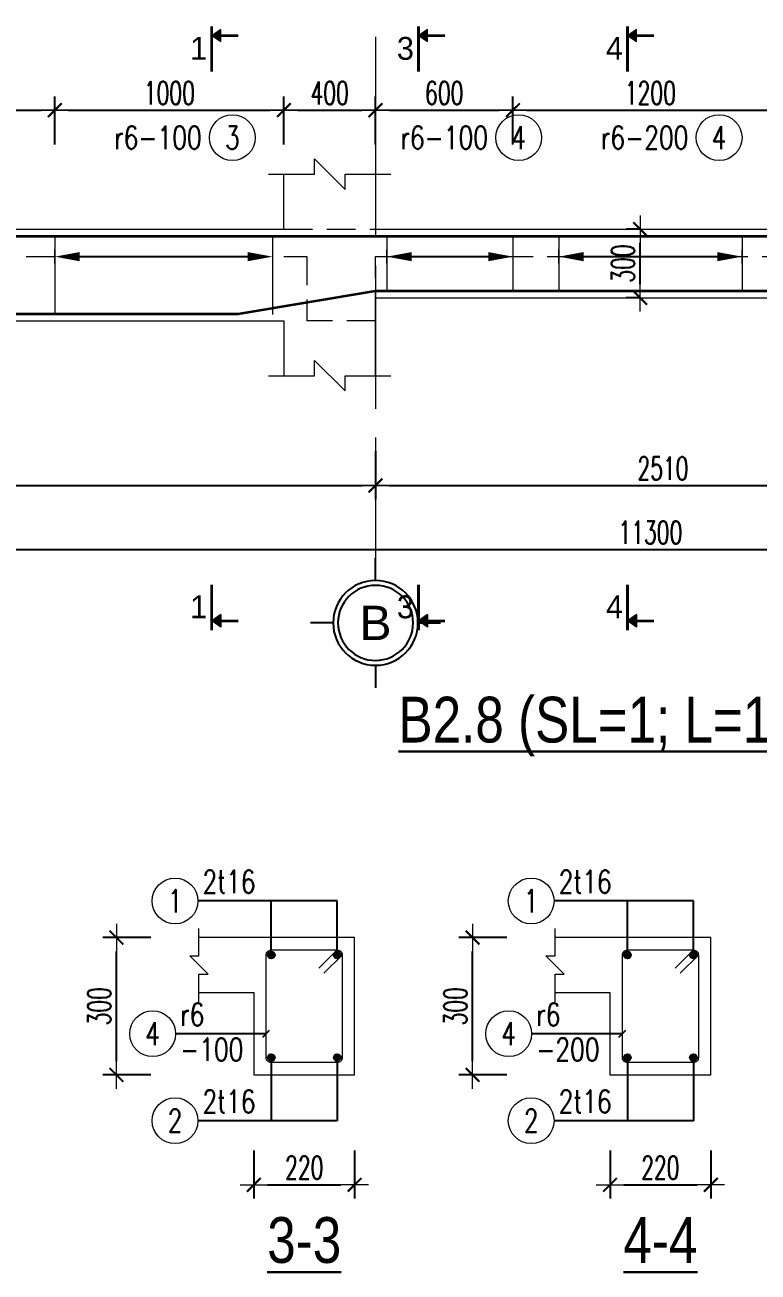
# Model space of a CAD drawing. Header units: millimetres. Extents: x -529861 to -223882, y -171969 to 61504.
# Drawn here: x -446111 to -442911, y -95548 to -90099 of the extents above; entities that cross this region are included whole.
import ezdxf
from ezdxf.enums import TextEntityAlignment as Align

# ---------------------------------------------------------------- set-up
doc = ezdxf.new("R2010")
doc.units = ezdxf.units.MM
doc.header["$LTSCALE"] = 5000
doc.linetypes.add('CENTER', pattern=[2, 1.25, -0.25, 0.25, -0.25])
doc.linetypes.add('HIDDEN', pattern=[0.375, 0.25, -0.125])
doc.layers.get('Defpoints').update_dxf_attribs({"color": 143})
for name, color, linetype, lineweight in [('dim', 8, 'Continuous', 18), ('kata_dim', 8, 'Continuous', 15), ('kata_grid', 8, 'CENTER', 5), ('kata_net khuat', 9, 'HIDDEN', 5), ('kata_net manh', 8, 'Continuous', 5), ('kata_net thay', 4, 'Continuous', 20), ('kata_text', 7, 'Continuous', 30), ('kata_thep chu', 1, 'Continuous', 35), ('kata_thep dai', 220, 'Continuous', 20)]:
    doc.layers.add(name, color=color, linetype=linetype, lineweight=lineweight)
doc.layers.add('text', color=255, linetype='Continuous')
doc.styles.add('AVANH', font='')
doc.styles.add('General text 1', font='')
doc.styles.add('kata_text', font='arial.ttf', dxfattribs={"width": 0.8})
doc.styles.add('vnsimpli', font='vnsimli.shx', dxfattribs={"width": 0.65})
doc.styles.get('AVANH').set_extended_font_data('.VnArialH')
doc.styles.get('General text 1').set_extended_font_data('.VnAvantH')
doc.dimstyles.new('kata_dim_20', dxfattribs={"dimscale": 20, "dimtxt": 2.5, "dimasz": 1.5, "dimexe": 1.5, "dimexo": 2.5, "dimtad": 1, "dimdec": 0, "dimzin": 0, "dimdsep": 46, "dimtxsty": 'vnsimpli', "dimblk": 'kata_block_ArchTick', "dimcen": 0.09, "dimdle": 1.2, "dimclrd": 8, "dimclre": 8, "dimclrt": 3, "dimadec": 0, "dimazin": 0, "dimtfac": 1, "dimtdec": 0, "dimtix": 1, "dimtofl": 0, "dimtmove": 0, "dimatfit": 3, "dimfxl": 3.75, "dimfxlon": 1, "dimtolj": 1, "dimtzin": 0, "dimarcsym": 0})
doc.dimstyles.new('kata_dim_40', dxfattribs={"dimscale": 40, "dimtxt": 2.5, "dimasz": 1.5, "dimexe": 1.5, "dimexo": 2.5, "dimtad": 1, "dimdec": 0, "dimzin": 0, "dimdsep": 46, "dimtxsty": 'vnsimpli', "dimblk": 'kata_block_ArchTick', "dimcen": 0.09, "dimdle": 1.2, "dimclrd": 8, "dimclre": 8, "dimclrt": 3, "dimadec": 0, "dimazin": 0, "dimtfac": 1, "dimtdec": 0, "dimtix": 1, "dimtofl": 0, "dimtmove": 0, "dimatfit": 3, "dimfxl": 3.75, "dimfxlon": 1, "dimtolj": 1, "dimtzin": 0, "dimarcsym": 0})
doc.dimstyles.new('kata_rai_thep', dxfattribs={"dimtxt": 2, "dimasz": 1, "dimexe": 0, "dimexo": 0, "dimtad": 1, "dimdec": 0, "dimzin": 12, "dimdsep": 46, "dimtxsty": 'kata_text', "dimblk": 'kata_block_RUNTIC', "dimcen": 0, "dimse1": 1, "dimse2": 1, "dimclrd": 6, "dimclre": 6, "dimclrt": 7, "dimadec": 0, "dimazin": 3, "dimtfac": 1, "dimtdec": 0, "dimtmove": 2, "dimatfit": 3, "dimldrblk": 'kata_block_LEADERTIC', "dimfxl": 1, "dimtolj": 1, "dimtzin": 0, "dimlwd": -1, "dimlwe": -1, "dimarcsym": 0})

# ---------------------------------------------------------------- blocks, each defined once
blk = doc.blocks.new('kata_block_TD')
at = {"color": 6, "linetype": 'ByBlock', "lineweight": -2, "style": 'kata_text', "width": 0.8}
blk.add_attdef('SECTDET2', text='', height=5, dxfattribs=at).set_placement((0, 7.97), align=Align.CENTER)
at = {"color": 0, "linetype": 'ByBlock', "lineweight": -2, "style": 'kata_text', "width": 0.8}
blk.add_attdef('SECTDET1', text='', height=5, dxfattribs=at).set_placement((0, 1.47), align=Align.CENTER)
blk = doc.blocks.new('kata_block_ArchTick')
at = {"color": 8}
blk.add_line((1, 0), (-1, 0), dxfattribs=at)
at = {"color": 8, "const_width": 0.15}
blk.add_lwpolyline([(-0.5, -0.5), (0.5, 0.5)], dxfattribs=at)
blk = doc.blocks.new('*D207')
at = {"layer": 'Defpoints', "color": 0, "linetype": 'ByBlock', "ltscale": 1500, "transparency": 16777216}
for p in [(-444580.9, -90471.6), (-444980.9, -90991.6), (-444580.9, -90991.6)]:
    blk.add_point(p, dxfattribs=at)
at = {"layer": 'kata_dim', "color": 8, "linetype": 'ByBlock', "lineweight": -2, "ltscale": 1500, "transparency": 16777216}
for p, q in [((-444980.9, -90621.6), (-444980.9, -90411.6)), ((-444580.9, -90621.6), (-444580.9, -90411.6)), ((-444920.9, -90471.6), (-444640.9, -90471.6))]:
    blk.add_line(p, q, dxfattribs=at)
at = {"layer": 'kata_dim', "color": 8, "linetype": 'ByBlock', "lineweight": -2, "ltscale": 1500, "transparency": 16777216, "xscale": 60, "yscale": 60, "zscale": 60, "rotation": 180}
blk.add_blockref('kata_block_ArchTick', (-444980.9, -90471.6), dxfattribs=at)
at = {"layer": 'kata_dim', "color": 8, "linetype": 'ByBlock', "lineweight": -2, "ltscale": 1500, "transparency": 16777216, "xscale": 60, "yscale": 60, "zscale": 60}
blk.add_blockref('kata_block_ArchTick', (-444580.9, -90471.6), dxfattribs=at)
at = {"layer": 'kata_dim', "color": 3, "linetype": 'ByBlock', "ltscale": 1500, "transparency": 16777216, "insert": (-444780.9, -90396.6), "char_height": 100, "attachment_point": 5, "style": 'vnsimpli'}
blk.add_mtext('\\A1;400', dxfattribs=at)
blk = doc.blocks.new('*D209')
at = {"layer": 'Defpoints', "color": 0, "linetype": 'ByBlock', "ltscale": 1500, "transparency": 16777216}
for p in [(-445980.9, -90471.6), (-447810.9, -90991.6), (-445980.9, -90991.6)]:
    blk.add_point(p, dxfattribs=at)
at = {"layer": 'kata_dim', "color": 8, "linetype": 'ByBlock', "lineweight": -2, "ltscale": 1500, "transparency": 16777216}
for p, q in [((-447810.9, -90621.6), (-447810.9, -90411.6)), ((-445980.9, -90621.6), (-445980.9, -90411.6)), ((-447750.9, -90471.6), (-446040.9, -90471.6))]:
    blk.add_line(p, q, dxfattribs=at)
at = {"layer": 'kata_dim', "color": 8, "linetype": 'ByBlock', "lineweight": -2, "ltscale": 1500, "transparency": 16777216, "xscale": 60, "yscale": 60, "zscale": 60, "rotation": 180}
blk.add_blockref('kata_block_ArchTick', (-447810.9, -90471.6), dxfattribs=at)
at = {"layer": 'kata_dim', "color": 8, "linetype": 'ByBlock', "lineweight": -2, "ltscale": 1500, "transparency": 16777216, "xscale": 60, "yscale": 60, "zscale": 60}
blk.add_blockref('kata_block_ArchTick', (-445980.9, -90471.6), dxfattribs=at)
at = {"layer": 'kata_dim', "color": 3, "linetype": 'ByBlock', "ltscale": 1500, "transparency": 16777216, "insert": (-446895.9, -90396.6), "char_height": 100, "attachment_point": 5, "style": 'vnsimpli'}
blk.add_mtext('\\A1;1830', dxfattribs=at)
blk = doc.blocks.new('*D210')
at = {"layer": 'Defpoints', "color": 0, "linetype": 'ByBlock', "ltscale": 1500, "transparency": 16777216}
for p in [(-444980.9, -90471.6), (-445980.9, -90991.6), (-444980.9, -90991.6)]:
    blk.add_point(p, dxfattribs=at)
at = {"layer": 'kata_dim', "color": 8, "linetype": 'ByBlock', "lineweight": -2, "ltscale": 1500, "transparency": 16777216}
for p, q in [((-445980.9, -90621.6), (-445980.9, -90411.6)), ((-444980.9, -90621.6), (-444980.9, -90411.6)), ((-445920.9, -90471.6), (-445040.9, -90471.6))]:
    blk.add_line(p, q, dxfattribs=at)
at = {"layer": 'kata_dim', "color": 8, "linetype": 'ByBlock', "lineweight": -2, "ltscale": 1500, "transparency": 16777216, "xscale": 60, "yscale": 60, "zscale": 60, "rotation": 180}
blk.add_blockref('kata_block_ArchTick', (-445980.9, -90471.6), dxfattribs=at)
at = {"layer": 'kata_dim', "color": 8, "linetype": 'ByBlock', "lineweight": -2, "ltscale": 1500, "transparency": 16777216, "xscale": 60, "yscale": 60, "zscale": 60}
blk.add_blockref('kata_block_ArchTick', (-444980.9, -90471.6), dxfattribs=at)
at = {"layer": 'kata_dim', "color": 3, "linetype": 'ByBlock', "ltscale": 1500, "transparency": 16777216, "insert": (-445480.9, -90396.6), "char_height": 100, "attachment_point": 5, "style": 'vnsimpli'}
blk.add_mtext('\\A1;1000', dxfattribs=at)
blk = doc.blocks.new('*D212')
at = {"layer": 'Defpoints', "color": 0, "linetype": 'ByBlock', "ltscale": 1500, "transparency": 16777216}
for p in [(-443980.9, -90471.6), (-444580.9, -90991.6), (-443980.9, -90991.6)]:
    blk.add_point(p, dxfattribs=at)
at = {"layer": 'kata_dim', "color": 8, "linetype": 'ByBlock', "lineweight": -2, "ltscale": 1500, "transparency": 16777216}
for p, q in [((-444580.9, -90621.6), (-444580.9, -90411.6)), ((-443980.9, -90621.6), (-443980.9, -90411.6)), ((-444520.9, -90471.6), (-444040.9, -90471.6))]:
    blk.add_line(p, q, dxfattribs=at)
at = {"layer": 'kata_dim', "color": 8, "linetype": 'ByBlock', "lineweight": -2, "ltscale": 1500, "transparency": 16777216, "xscale": 60, "yscale": 60, "zscale": 60, "rotation": 180}
blk.add_blockref('kata_block_ArchTick', (-444580.9, -90471.6), dxfattribs=at)
at = {"layer": 'kata_dim', "color": 8, "linetype": 'ByBlock', "lineweight": -2, "ltscale": 1500, "transparency": 16777216, "xscale": 60, "yscale": 60, "zscale": 60}
blk.add_blockref('kata_block_ArchTick', (-443980.9, -90471.6), dxfattribs=at)
at = {"layer": 'kata_dim', "color": 3, "linetype": 'ByBlock', "ltscale": 1500, "transparency": 16777216, "insert": (-444280.9, -90396.6), "char_height": 100, "attachment_point": 5, "style": 'vnsimpli'}
blk.add_mtext('\\A1;600', dxfattribs=at)
blk = doc.blocks.new('*D213')
at = {"layer": 'Defpoints', "color": 0, "linetype": 'ByBlock', "ltscale": 1500, "transparency": 16777216}
for p in [(-442780.9, -90471.6), (-443980.9, -90991.6), (-442780.9, -90991.6)]:
    blk.add_point(p, dxfattribs=at)
at = {"layer": 'kata_dim', "color": 8, "linetype": 'ByBlock', "lineweight": -2, "ltscale": 1500, "transparency": 16777216}
for p, q in [((-443980.9, -90621.6), (-443980.9, -90411.6)), ((-442780.9, -90621.6), (-442780.9, -90411.6)), ((-443920.9, -90471.6), (-442840.9, -90471.6))]:
    blk.add_line(p, q, dxfattribs=at)
at = {"layer": 'kata_dim', "color": 8, "linetype": 'ByBlock', "lineweight": -2, "ltscale": 1500, "transparency": 16777216, "xscale": 60, "yscale": 60, "zscale": 60, "rotation": 180}
blk.add_blockref('kata_block_ArchTick', (-443980.9, -90471.6), dxfattribs=at)
at = {"layer": 'kata_dim', "color": 8, "linetype": 'ByBlock', "lineweight": -2, "ltscale": 1500, "transparency": 16777216, "xscale": 60, "yscale": 60, "zscale": 60}
blk.add_blockref('kata_block_ArchTick', (-442780.9, -90471.6), dxfattribs=at)
at = {"layer": 'kata_dim', "color": 3, "linetype": 'ByBlock', "ltscale": 1500, "transparency": 16777216, "insert": (-443380.9, -90396.6), "char_height": 100, "attachment_point": 5, "style": 'vnsimpli'}
blk.add_mtext('\\A1;1200', dxfattribs=at)
blk = doc.blocks.new('*D220')
at = {"layer": 'Defpoints', "color": 0, "linetype": 'ByBlock', "ltscale": 1500, "transparency": 16777216}
for p in [(-449030.9, -91391.6), (-437730.9, -91391.6), (-437730.9, -92391.6)]:
    blk.add_point(p, dxfattribs=at)
at = {"layer": 'kata_dim', "color": 8, "linetype": 'ByBlock', "lineweight": -2, "ltscale": 1500, "transparency": 16777216}
for p, q in [((-449030.9, -92241.6), (-449030.9, -92451.6)), ((-437730.9, -92241.6), (-437730.9, -92451.6)), ((-448970.9, -92391.6), (-437790.9, -92391.6))]:
    blk.add_line(p, q, dxfattribs=at)
at = {"layer": 'kata_dim', "color": 8, "linetype": 'ByBlock', "lineweight": -2, "ltscale": 1500, "transparency": 16777216, "xscale": 60, "yscale": 60, "zscale": 60, "rotation": 180}
blk.add_blockref('kata_block_ArchTick', (-449030.9, -92391.6), dxfattribs=at)
at = {"layer": 'kata_dim', "color": 8, "linetype": 'ByBlock', "lineweight": -2, "ltscale": 1500, "transparency": 16777216, "xscale": 60, "yscale": 60, "zscale": 60}
blk.add_blockref('kata_block_ArchTick', (-437730.9, -92391.6), dxfattribs=at)
at = {"layer": 'kata_dim', "color": 3, "linetype": 'ByBlock', "ltscale": 1500, "transparency": 16777216, "insert": (-443380.9, -92316.6), "char_height": 100, "attachment_point": 5, "style": 'vnsimpli'}
blk.add_mtext('\\A1;11300', dxfattribs=at)
blk = doc.blocks.new('*D221')
at = {"layer": 'Defpoints', "color": 0, "linetype": 'ByBlock', "ltscale": 1500, "transparency": 16777216}
for p in [(-444580.9, -91391.6), (-449030.9, -91511.6), (-444580.9, -92111.6)]:
    blk.add_point(p, dxfattribs=at)
at = {"layer": 'kata_dim', "color": 8, "linetype": 'ByBlock', "lineweight": -2, "ltscale": 1500, "transparency": 16777216}
for p, q in [((-449030.9, -91961.6), (-449030.9, -92171.6)), ((-444580.9, -91961.6), (-444580.9, -92171.6)), ((-448970.9, -92111.6), (-444640.9, -92111.6))]:
    blk.add_line(p, q, dxfattribs=at)
at = {"layer": 'kata_dim', "color": 8, "linetype": 'ByBlock', "lineweight": -2, "ltscale": 1500, "transparency": 16777216, "xscale": 60, "yscale": 60, "zscale": 60, "rotation": 180}
blk.add_blockref('kata_block_ArchTick', (-449030.9, -92111.6), dxfattribs=at)
at = {"layer": 'kata_dim', "color": 8, "linetype": 'ByBlock', "lineweight": -2, "ltscale": 1500, "transparency": 16777216, "xscale": 60, "yscale": 60, "zscale": 60}
blk.add_blockref('kata_block_ArchTick', (-444580.9, -92111.6), dxfattribs=at)
at = {"layer": 'kata_dim', "color": 3, "linetype": 'ByBlock', "ltscale": 1500, "transparency": 16777216, "insert": (-446805.9, -92036.6), "char_height": 100, "attachment_point": 5, "style": 'vnsimpli'}
blk.add_mtext('\\A1;4450', dxfattribs=at)
blk = doc.blocks.new('kata_block_GRID')
at = {"layer": 'dim', "color": 250, "linetype": 'Continuous', "lineweight": -3}
for p, q in [((0, 4.62), (0, 7.08)), ((-4.63, 0), (-7.09, 0)), ((4.63, 0), (7.09, 0)), ((0, -4.63), (0, -7.09))]:
    blk.add_line(p, q, dxfattribs=at)
at = {"layer": 'dim', "color": 250, "linetype": 'Continuous', "lineweight": -3, "extrusion": (0, 0, -1)}
blk.add_ellipse((0, 0), major_axis=(-4.63, 0), ratio=1, start_param=3.141414, end_param=9.424599, dxfattribs=at)
at = {"layer": 'dim', "color": 9, "linetype": 'Continuous', "lineweight": -3, "extrusion": (0, 0, -1)}
blk.add_ellipse((0, 0), major_axis=(-4.1, 0), ratio=1, start_param=3.140844, end_param=9.424029, dxfattribs=at)
at = {"layer": 'text', "color": 33, "style": 'AVANH'}
blk.add_attdef('GRID', text='', height=3.75, dxfattribs=at).set_placement((0, 0), align=Align.MIDDLE)
blk = doc.blocks.new('*D222')
at = {"layer": 'Defpoints', "color": 0, "linetype": 'ByBlock', "ltscale": 1500, "transparency": 16777216}
for p in [(-444580.9, -91291.6), (-442070.9, -91391.6), (-442070.9, -92111.6)]:
    blk.add_point(p, dxfattribs=at)
at = {"layer": 'kata_dim', "color": 8, "linetype": 'ByBlock', "lineweight": -2, "ltscale": 1500, "transparency": 16777216}
for p, q in [((-444580.9, -91961.6), (-444580.9, -92171.6)), ((-442070.9, -91961.6), (-442070.9, -92171.6)), ((-444520.9, -92111.6), (-442130.9, -92111.6))]:
    blk.add_line(p, q, dxfattribs=at)
at = {"layer": 'kata_dim', "color": 8, "linetype": 'ByBlock', "lineweight": -2, "ltscale": 1500, "transparency": 16777216, "xscale": 60, "yscale": 60, "zscale": 60, "rotation": 180}
blk.add_blockref('kata_block_ArchTick', (-444580.9, -92111.6), dxfattribs=at)
at = {"layer": 'kata_dim', "color": 8, "linetype": 'ByBlock', "lineweight": -2, "ltscale": 1500, "transparency": 16777216, "xscale": 60, "yscale": 60, "zscale": 60}
blk.add_blockref('kata_block_ArchTick', (-442070.9, -92111.6), dxfattribs=at)
at = {"layer": 'kata_dim', "color": 3, "linetype": 'ByBlock', "ltscale": 1500, "transparency": 16777216, "insert": (-443325.9, -92036.6), "char_height": 100, "attachment_point": 5, "style": 'vnsimpli'}
blk.add_mtext('\\A1;2510', dxfattribs=at)
blk = doc.blocks.new('kata_block_RUNTIC')
at = {"layer": 'kata_dim', "color": 6}
blk.add_line((0, 0.75), (0, -0.75), dxfattribs=at)
blk.add_lwpolyline([(0, 0, 0, 1, 0), (-2.7, 0, 1, 1, 0)], format="xyseb", dxfattribs=at)
blk = doc.blocks.new('*D226')
at = {"layer": 'Defpoints', "color": 6, "linetype": 'ByBlock', "ltscale": 1500, "transparency": 16777216}
blk.add_line((-445940.9, -91111.6), (-445070.9, -91111.6), dxfattribs=at)
at = {"layer": 'Defpoints', "color": 0, "linetype": 'ByBlock', "ltscale": 1500, "transparency": 16777216}
for p in [(-445980.9, -91111.6), (-445030.9, -91111.6), (-445030.9, -91111.6)]:
    blk.add_point(p, dxfattribs=at)
at = {"layer": 'Defpoints', "color": 6, "linetype": 'ByBlock', "ltscale": 1500, "transparency": 16777216, "xscale": 40, "yscale": 40, "zscale": 40, "rotation": 180}
blk.add_blockref('kata_block_RUNTIC', (-445980.9, -91111.6), dxfattribs=at)
at = {"layer": 'Defpoints', "color": 6, "linetype": 'ByBlock', "ltscale": 1500, "transparency": 16777216, "xscale": 40, "yscale": 40, "zscale": 40}
blk.add_blockref('kata_block_RUNTIC', (-445030.9, -91111.6), dxfattribs=at)
blk = doc.blocks.new('kata_block_LEADERTIC')
at = {"layer": 'kata_dim', "color": 6}
blk.add_lwpolyline([(0, 0, 0, 1, 0), (-2.7, 0, 1, 1, 0)], format="xyseb", dxfattribs=at)
blk = doc.blocks.new('*D227')
at = {"layer": 'Defpoints', "color": 6, "linetype": 'ByBlock', "ltscale": 1500, "transparency": 16777216}
blk.add_line((-444490.9, -91111.6), (-444020.9, -91111.6), dxfattribs=at)
at = {"layer": 'Defpoints', "color": 0, "linetype": 'ByBlock', "ltscale": 1500, "transparency": 16777216}
for p in [(-444530.9, -91111.6), (-443980.9, -91111.6), (-443980.9, -91111.6)]:
    blk.add_point(p, dxfattribs=at)
at = {"layer": 'Defpoints', "color": 6, "linetype": 'ByBlock', "ltscale": 1500, "transparency": 16777216, "xscale": 40, "yscale": 40, "zscale": 40, "rotation": 180}
blk.add_blockref('kata_block_RUNTIC', (-444530.9, -91111.6), dxfattribs=at)
at = {"layer": 'Defpoints', "color": 6, "linetype": 'ByBlock', "ltscale": 1500, "transparency": 16777216, "xscale": 40, "yscale": 40, "zscale": 40}
blk.add_blockref('kata_block_RUNTIC', (-443980.9, -91111.6), dxfattribs=at)
blk = doc.blocks.new('*D228')
at = {"layer": 'Defpoints', "color": 6, "linetype": 'ByBlock', "ltscale": 1500, "transparency": 16777216}
blk.add_line((-443740.9, -91111.6), (-443020.9, -91111.6), dxfattribs=at)
at = {"layer": 'Defpoints', "color": 0, "linetype": 'ByBlock', "ltscale": 1500, "transparency": 16777216}
for p in [(-443780.9, -91111.6), (-442980.9, -91111.6), (-442980.9, -91111.6)]:
    blk.add_point(p, dxfattribs=at)
at = {"layer": 'Defpoints', "color": 6, "linetype": 'ByBlock', "ltscale": 1500, "transparency": 16777216, "xscale": 40, "yscale": 40, "zscale": 40, "rotation": 180}
blk.add_blockref('kata_block_RUNTIC', (-443780.9, -91111.6), dxfattribs=at)
at = {"layer": 'Defpoints', "color": 6, "linetype": 'ByBlock', "ltscale": 1500, "transparency": 16777216, "xscale": 40, "yscale": 40, "zscale": 40}
blk.add_blockref('kata_block_RUNTIC', (-442980.9, -91111.6), dxfattribs=at)
blk = doc.blocks.new('*U87')
blk.add_circle((2.5, 0), 2.5)
at = {"layer": 'kata_text', "color": 3, "style": 'vnsimpli', "width": 0.75}
blk.add_attdef('DKKC2', text='', height=2.5, dxfattribs=at).set_placement((-0.85, -1.25), align=Align.RIGHT)
at = {"layer": 'kata_text', "color": 7, "style": 'vnsimpli', "width": 0.75}
blk.add_attdef('SH3', text='', height=2.5, dxfattribs=at).set_placement((2.5, 0), align=Align.MIDDLE)
blk = doc.blocks.new('kata_block_SECBAL')
blk.add_hatch(color=2).paths.add_polyline_path([(0.99, 3.81), (0, 3.13), (0.99, 2.46)])
at = {"color": 2}
for p, q in [((0.99, 3.81), (0, 3.13)), ((0.99, 2.46), (0, 3.13)), ((0.99, 2.46), (0.99, 3.81))]:
    blk.add_line(p, q, dxfattribs=at)
at = {"color": 2, "const_width": 0.3}
for points in [[(0, -0.8), (0, 4.16)], [(0.99, 3.13), (2.89, 3.13)]]:
    blk.add_lwpolyline(points, dxfattribs=at)
at = {"color": 2, "linetype": 'ByBlock', "lineweight": -2, "style": 'General text 1'}
blk.add_attdef('DETAIL', text='', height=2.5, dxfattribs=at).set_placement((-0.5, 1.75), align=Align.MIDDLE_RIGHT)
blk = doc.blocks.new('*U88')
blk.add_hatch(color=2).paths.add_polyline_path([(0.99, -0.45), (0, 0.22), (0.99, 0.9)])
at = {"color": 2}
for p, q in [((0.99, 0.9), (0, 0.22)), ((0.99, -0.45), (0, 0.22)), ((0.99, 0.9), (0.99, -0.45))]:
    blk.add_line(p, q, dxfattribs=at)
at = {"color": 2, "const_width": 0.3}
for points in [[(0, 4.16), (0, -0.8)], [(0.99, 0.22), (2.89, 0.22)]]:
    blk.add_lwpolyline(points, dxfattribs=at)
at = {"color": 2, "linetype": 'ByBlock', "lineweight": -2, "style": 'General text 1'}
blk.add_attdef('DETAIL', text='', height=2.5, dxfattribs=at).set_placement((-0.5, 1.75), align=Align.MIDDLE_RIGHT)
blk = doc.blocks.new('*D237')
at = {"layer": 'Defpoints', "color": 0, "linetype": 'ByBlock', "ltscale": 1500, "transparency": 16777216}
for p in [(-445112.1, -94686.6), (-444672.1, -94686.6), (-444672.1, -95166.6)]:
    blk.add_point(p, dxfattribs=at)
at = {"layer": 'kata_dim', "color": 8, "linetype": 'ByBlock', "lineweight": -2, "ltscale": 1500, "transparency": 16777216}
for p, q in [((-445112.1, -95016.6), (-445112.1, -95226.6)), ((-444672.1, -95016.6), (-444672.1, -95226.6)), ((-445052.1, -95166.6), (-444732.1, -95166.6))]:
    blk.add_line(p, q, dxfattribs=at)
at = {"layer": 'kata_dim', "color": 8, "linetype": 'ByBlock', "lineweight": -2, "ltscale": 1500, "transparency": 16777216, "xscale": 60, "yscale": 60, "zscale": 60, "rotation": 180}
blk.add_blockref('kata_block_ArchTick', (-445112.1, -95166.6), dxfattribs=at)
at = {"layer": 'kata_dim', "color": 8, "linetype": 'ByBlock', "lineweight": -2, "ltscale": 1500, "transparency": 16777216, "xscale": 60, "yscale": 60, "zscale": 60}
blk.add_blockref('kata_block_ArchTick', (-444672.1, -95166.6), dxfattribs=at)
at = {"layer": 'kata_dim', "color": 3, "linetype": 'ByBlock', "ltscale": 1500, "transparency": 16777216, "insert": (-444892.1, -95091.6), "char_height": 100, "attachment_point": 5, "style": 'vnsimpli'}
blk.add_mtext('\\A1;220', dxfattribs=at)
blk = doc.blocks.new('*D238')
at = {"layer": 'Defpoints', "color": 0, "linetype": 'ByBlock', "ltscale": 1500, "transparency": 16777216}
for p in [(-445712.1, -94086.6), (-445112.1, -94086.6), (-445112.1, -94686.6)]:
    blk.add_point(p, dxfattribs=at)
at = {"layer": 'kata_dim', "color": 8, "linetype": 'ByBlock', "lineweight": -2, "ltscale": 1500, "transparency": 16777216}
for p, q in [((-445562.1, -94086.6), (-445772.1, -94086.6)), ((-445712.1, -94626.6), (-445712.1, -94146.6)), ((-445562.1, -94686.6), (-445772.1, -94686.6))]:
    blk.add_line(p, q, dxfattribs=at)
at = {"layer": 'kata_dim', "color": 8, "linetype": 'ByBlock', "lineweight": -2, "ltscale": 1500, "transparency": 16777216, "xscale": 60, "yscale": 60, "zscale": 60}
for p, rotation in [((-445712.1, -94086.6), 90), ((-445712.1, -94686.6), 270)]:
    blk.add_blockref('kata_block_ArchTick', p, dxfattribs=dict(at, rotation=rotation))
at = {"layer": 'kata_dim', "color": 3, "linetype": 'ByBlock', "ltscale": 1500, "transparency": 16777216, "insert": (-445787.1, -94386.6), "char_height": 100, "attachment_point": 5, "rotation": 90, "style": 'vnsimpli'}
blk.add_mtext('\\A1;300', dxfattribs=at)
blk = doc.blocks.new('kata_block_THEP')
at = {"layer": 'kata_thep chu', "color": 0}
for p, q in [((-0.5, 0), (0.5, 0)), ((-0.35, 0.35), (0.35, -0.35)), ((0.35, 0.35), (-0.35, -0.35)), ((0, 0.5), (0, -0.5))]:
    blk.add_line(p, q, dxfattribs=at)
at = {"layer": 'kata_thep chu', "color": 0, "const_width": 0.0833}
blk.add_lwpolyline([(-0.5, 0, 1), (0.5, 0, 1), (-0.5, 0, 1)], format="xyb", dxfattribs=at)
blk = doc.blocks.new('*U68')
blk.add_circle((-2.5, 0), 2.5)
at = {"layer": 'kata_text', "color": 3, "style": 'vnsimpli', "width": 0.75}
blk.add_attdef('DK1', (0.5, 0.85), '', height=2.5, dxfattribs=at)
at = {"layer": 'kata_text', "color": 7, "style": 'vnsimpli', "width": 0.75}
blk.add_attdef('SH2', text='', height=2.5, dxfattribs=at).set_placement((-2.5, 0), align=Align.MIDDLE)
blk = doc.blocks.new('*U70')
blk.add_circle((-2.5, 0), 2.5)
at = {"layer": 'kata_text', "color": 3, "style": 'vnsimpli', "width": 0.75}
for tag, p in [('DK1', (0.5, 0.85)), ('KC1', (0.5, -2.97))]:
    blk.add_attdef(tag, p, '', height=2.5, dxfattribs=at)
at = {"layer": 'kata_text', "color": 7, "style": 'vnsimpli', "width": 0.75}
blk.add_attdef('SH2', text='', height=2.5, dxfattribs=at).set_placement((-2.5, 0), align=Align.MIDDLE)
blk = doc.blocks.new('*D239')
at = {"layer": 'Defpoints', "color": 0, "linetype": 'ByBlock', "ltscale": 1500, "transparency": 16777216}
for p in [(-443557.2, -94686.6), (-443117.2, -94686.6), (-443117.2, -95166.6)]:
    blk.add_point(p, dxfattribs=at)
at = {"layer": 'kata_dim', "color": 8, "linetype": 'ByBlock', "lineweight": -2, "ltscale": 1500, "transparency": 16777216}
for p, q in [((-443557.2, -95016.6), (-443557.2, -95226.6)), ((-443117.2, -95016.6), (-443117.2, -95226.6)), ((-443497.2, -95166.6), (-443177.2, -95166.6))]:
    blk.add_line(p, q, dxfattribs=at)
at = {"layer": 'kata_dim', "color": 8, "linetype": 'ByBlock', "lineweight": -2, "ltscale": 1500, "transparency": 16777216, "xscale": 60, "yscale": 60, "zscale": 60, "rotation": 180}
blk.add_blockref('kata_block_ArchTick', (-443557.2, -95166.6), dxfattribs=at)
at = {"layer": 'kata_dim', "color": 8, "linetype": 'ByBlock', "lineweight": -2, "ltscale": 1500, "transparency": 16777216, "xscale": 60, "yscale": 60, "zscale": 60}
blk.add_blockref('kata_block_ArchTick', (-443117.2, -95166.6), dxfattribs=at)
at = {"layer": 'kata_dim', "color": 3, "linetype": 'ByBlock', "ltscale": 1500, "transparency": 16777216, "insert": (-443337.2, -95091.6), "char_height": 100, "attachment_point": 5, "style": 'vnsimpli'}
blk.add_mtext('\\A1;220', dxfattribs=at)
blk = doc.blocks.new('*D240')
at = {"layer": 'Defpoints', "color": 0, "linetype": 'ByBlock', "ltscale": 1500, "transparency": 16777216}
for p in [(-444157.2, -94086.6), (-443557.2, -94086.6), (-443557.2, -94686.6)]:
    blk.add_point(p, dxfattribs=at)
at = {"layer": 'kata_dim', "color": 8, "linetype": 'ByBlock', "lineweight": -2, "ltscale": 1500, "transparency": 16777216}
for p, q in [((-444007.2, -94086.6), (-444217.2, -94086.6)), ((-444157.2, -94626.6), (-444157.2, -94146.6)), ((-444007.2, -94686.6), (-444217.2, -94686.6))]:
    blk.add_line(p, q, dxfattribs=at)
at = {"layer": 'kata_dim', "color": 8, "linetype": 'ByBlock', "lineweight": -2, "ltscale": 1500, "transparency": 16777216, "xscale": 60, "yscale": 60, "zscale": 60}
for p, rotation in [((-444157.2, -94086.6), 90), ((-444157.2, -94686.6), 270)]:
    blk.add_blockref('kata_block_ArchTick', p, dxfattribs=dict(at, rotation=rotation))
at = {"layer": 'kata_dim', "color": 3, "linetype": 'ByBlock', "ltscale": 1500, "transparency": 16777216, "insert": (-444232.2, -94386.6), "char_height": 100, "attachment_point": 5, "rotation": 90, "style": 'vnsimpli'}
blk.add_mtext('\\A1;300', dxfattribs=at)
blk = doc.blocks.new('*D241')
at = {"layer": 'Defpoints', "color": 0, "linetype": 'ByBlock', "ltscale": 1500, "transparency": 16777216}
for p in [(-443425.9, -90991.6), (-443420, -90991.6), (-443420, -91291.6)]:
    blk.add_point(p, dxfattribs=at)
at = {"layer": 'kata_dim', "color": 8, "linetype": 'ByBlock', "lineweight": -2, "ltscale": 1500, "transparency": 16777216}
for p, q in [((-443425.9, -90991.6), (-443485.9, -90991.6)), ((-443425.9, -91231.6), (-443425.9, -91051.6)), ((-443425.9, -91291.6), (-443485.9, -91291.6))]:
    blk.add_line(p, q, dxfattribs=at)
at = {"layer": 'kata_dim', "color": 8, "linetype": 'ByBlock', "lineweight": -2, "ltscale": 1500, "transparency": 16777216, "xscale": 60, "yscale": 60, "zscale": 60}
for p, rotation in [((-443425.9, -90991.6), 90), ((-443425.9, -91291.6), 270)]:
    blk.add_blockref('kata_block_ArchTick', p, dxfattribs=dict(at, rotation=rotation))
at = {"layer": 'kata_dim', "color": 3, "linetype": 'ByBlock', "ltscale": 1500, "transparency": 16777216, "insert": (-443500.9, -91141.6), "char_height": 100, "attachment_point": 5, "rotation": 90, "style": 'vnsimpli'}
blk.add_mtext('\\A1;300', dxfattribs=at)

msp = doc.modelspace()

# ---------------------------------------------------------------- linework, layer by layer
at = {"layer": 'kata_dim', "linetype": 'ByBlock', "ltscale": 1500}
for points in [[(-445047.52, -90751.61), (-444847.52, -90751.61), (-444847.52, -90684.94), (-444714.19, -90818.27), (-444714.19, -90751.61), (-444514.19, -90751.61)], [(-445047.52, -91631.61), (-444847.52, -91631.61), (-444847.52, -91564.94), (-444714.19, -91698.27), (-444714.19, -91631.61), (-444514.19, -91631.61)], [(-445352.12, -94366.57), (-445352.12, -94246.57), (-445312.12, -94246.57), (-445392.12, -94166.57), (-445352.12, -94166.57), (-445352.12, -94046.57)], [(-443797.22, -94366.57), (-443797.22, -94246.57), (-443757.22, -94246.57), (-443837.22, -94166.57), (-443797.22, -94166.57), (-443797.22, -94046.57)]]:
    msp.add_lwpolyline(points, dxfattribs=at)
at = {"layer": 'kata_grid', "ltscale": 0.1}
msp.add_line((-444580.85, -90151.61), (-444580.85, -92431.61), dxfattribs=at)
at = {"layer": 'kata_net khuat', "ltscale": 0.1}
for p, q in [((-444980.85, -90991.61), (-444580.85, -90991.61)), ((-444580.85, -91391.61), (-444880.85, -91391.61))]:
    msp.add_line(p, q, dxfattribs=at)
for points in [[(-448730.85, -91391.61), (-448730.85, -91111.61), (-444880.85, -91111.61), (-444880.85, -91391.61)], [(-444580.85, -91391.61), (-444580.85, -91111.61), (-442180.85, -91111.61), (-442180.85, -91391.61)]]:
    msp.add_lwpolyline(points, dxfattribs=at)
at = {"layer": 'kata_net thay', "linetype": 'ByBlock', "ltscale": 1500}
for points in [[(-448810.85, -90751.61), (-448810.85, -90991.61), (-444980.85, -90991.61), (-444980.85, -90751.61)], [(-444580.85, -90751.61), (-444580.85, -90991.61), (-442180.85, -90991.61), (-442180.85, -90751.61)], [(-444580.85, -91631.61), (-444580.85, -91291.61), (-442180.85, -91291.61), (-442180.85, -91631.61)], [(-448810.85, -91631.61), (-448810.85, -91391.61), (-444980.85, -91391.61), (-444980.85, -91631.61)], [(-445352.12, -94326.57), (-445112.12, -94326.57), (-445112.12, -94686.57), (-444672.12, -94686.57), (-444672.12, -94086.57), (-445112.12, -94086.57), (-445112.12, -94086.57), (-445352.12, -94086.57)], [(-443797.22, -94326.57), (-443557.22, -94326.57), (-443557.22, -94686.57), (-443117.22, -94686.57), (-443117.22, -94086.57), (-443557.22, -94086.57), (-443557.22, -94086.57), (-443797.22, -94086.57)]]:
    msp.add_lwpolyline(points, dxfattribs=at)
at = {"layer": 'kata_thep chu', "linetype": 'ByBlock', "ltscale": 1500}
msp.add_lwpolyline([(-448975.85, -91396.61), (-449000.85, -91471.61), (-449000.85, -91041.61, -0.4142136), (-448980.85, -91021.61), (-437780.85, -91021.61, -0.4142136), (-437760.85, -91041.61), (-437760.85, -91471.61), (-437785.85, -91396.61)], format="xyb", dxfattribs=at)
msp.add_lwpolyline([(-448925.85, -91336.61), (-449000.85, -91361.61), (-445180.85, -91361.61), (-444580.85, -91261.61), (-442180.85, -91261.61), (-441580.85, -91361.61), (-437760.85, -91361.61), (-437835.85, -91336.61)], dxfattribs=at)
at = {"layer": 'kata_thep dai', "linetype": 'ByBlock', "ltscale": 30}
for p, q in [((-445980.85, -91018.61), (-445980.85, -91364.61)), ((-445030.85, -91018.61), (-445030.85, -91364.61)), ((-444530.85, -91018.61), (-444530.85, -91264.61)), ((-443980.85, -91018.61), (-443980.85, -91264.61)), ((-443780.85, -91018.61), (-443780.85, -91264.61)), ((-442980.85, -91018.61), (-442980.85, -91264.61))]:
    msp.add_line(p, q, dxfattribs=at)
at = {"layer": 'kata_thep dai', "linetype": 'ByBlock', "ltscale": 1500}
for points in [[(-444828.12, -94220.57), (-444748.12, -94140.57, -0.4142136), (-444726.12, -94162.57), (-444726.12, -94610.57, -0.4142136), (-444748.12, -94632.57), (-445036.12, -94632.57, -0.4142136), (-445058.12, -94610.57), (-445058.12, -94162.57, -0.4142136), (-445036.12, -94140.57), (-444748.12, -94140.57, -0.4142136), (-444726.12, -94162.57), (-444806.12, -94242.57)], [(-443273.22, -94220.57), (-443193.22, -94140.57, -0.4142136), (-443171.22, -94162.57), (-443171.22, -94610.57, -0.4142136), (-443193.22, -94632.57), (-443481.22, -94632.57, -0.4142136), (-443503.22, -94610.57), (-443503.22, -94162.57, -0.4142136), (-443481.22, -94140.57), (-443193.22, -94140.57, -0.4142136), (-443171.22, -94162.57), (-443251.22, -94242.57)]]:
    msp.add_lwpolyline(points, format="xyb", dxfattribs=at)

# ---------------------------------------------------------------- block references
at = {"layer": 'kata_dim', "color": 2, "linetype": 'ByBlock', "ltscale": 1500, "xscale": 40, "yscale": 40, "zscale": 40}
for name, p, values in [('kata_block_SECBAL', (-445295.85, -90271.61), {'DETAIL': '1'}), ('kata_block_SECBAL', (-444393.35, -90271.61), {'DETAIL': '3'}), ('kata_block_SECBAL', (-443480.85, -90271.61), {'DETAIL': '4'}), ('*U88', (-445295.85, -92711.61), {'DETAIL': '1'}), ('*U88', (-444393.35, -92711.61), {'DETAIL': '3'}), ('*U88', (-443480.85, -92711.61), {'DETAIL': '4'})]:
    msp.add_blockref(name, p, dxfattribs=at).add_auto_attribs(values)
at = {"layer": 'kata_dim', "linetype": 'ByBlock', "ltscale": 1500, "xscale": 40, "yscale": 40, "zscale": 40}
msp.add_blockref('kata_block_GRID', (-444580.85, -92711.61), dxfattribs=at).add_auto_attribs({'GRID': 'B'})
at = {"layer": 'kata_net manh', "linetype": 'ByBlock', "ltscale": 1500, "xscale": 40, "yscale": 40, "zscale": 40}
for name, p, values in [('*U87', (-445305.85, -90591.61), {'SH3': '3', 'DKKC2': 'r6-100'}), ('*U87', (-444055.85, -90591.61), {'SH3': '4', 'DKKC2': 'r6-100'}), ('*U87', (-443180.85, -90591.61), {'SH3': '4', 'DKKC2': 'r6-200'}), ('*U68', (-445356.12, -93926.57), {'SH2': '1', 'DK1': '2t16'}), ('*U68', (-443801.22, -93926.57), {'SH2': '1', 'DK1': '2t16'}), ('*U70', (-445454.12, -94506.57), {'SH2': '4', 'DK1': 'r6', 'KC1': '-100'}), ('*U70', (-443899.22, -94506.57), {'SH2': '4', 'DK1': 'r6', 'KC1': '-200'}), ('*U68', (-445356.12, -94886.57), {'SH2': '2', 'DK1': '2t16'}), ('*U68', (-443801.22, -94886.57), {'SH2': '2', 'DK1': '2t16'})]:
    msp.add_blockref(name, p, dxfattribs=at).add_auto_attribs(values)
at = {"layer": 'kata_text', "linetype": 'ByBlock', "ltscale": 1500}
ref = msp.add_blockref('kata_block_TD', (-443380.85, -93293.02), dxfattribs=dict(at, xscale=40, yscale=40, zscale=40))
ref.add_attrib('SECTDET1', '%%uB2.8 (SL=1; L=11300)', dxfattribs={"layer": '0', "color": 0, "linetype": 'ByBlock', "lineweight": -2, "height": 200, "style": 'kata_text', "width": 0.8}).set_placement((-443380.85, -93234.2), align=Align.CENTER)
ref = msp.add_blockref('kata_block_TD', (-444892.12, -95566.57), dxfattribs=dict(at, xscale=40, yscale=40, zscale=40))
ref.add_attrib('SECTDET1', '%%u3-3', dxfattribs={"layer": '0', "color": 0, "linetype": 'ByBlock', "lineweight": -2, "height": 200, "style": 'kata_text', "width": 0.8}).set_placement((-444892.12, -95507.74), align=Align.CENTER)
ref = msp.add_blockref('kata_block_TD', (-443337.22, -95566.57), dxfattribs=dict(at, xscale=40, yscale=40, zscale=40))
ref.add_attrib('SECTDET1', '%%u4-4', dxfattribs={"layer": '0', "color": 0, "linetype": 'ByBlock', "lineweight": -2, "height": 200, "style": 'kata_text', "width": 0.8}).set_placement((-443337.22, -95507.74), align=Align.CENTER)
at = {"layer": 'kata_thep chu', "linetype": 'ByBlock', "ltscale": 1500, "xscale": 32, "yscale": 32, "zscale": 32}
for p in [(-445036.12, -94162.57), (-444748.12, -94162.57), (-443481.22, -94162.57), (-443193.22, -94162.57), (-445036.12, -94610.57), (-444748.12, -94610.57), (-443481.22, -94610.57), (-443193.22, -94610.57)]:
    msp.add_blockref('kata_block_THEP', p, dxfattribs=at)

# ---------------------------------------------------------------- dimensions: what is measured, and where the dimension line sits
at = {"layer": 'Defpoints', "linetype": 'ByBlock', "ltscale": 1500}
for p1, p2, picture, middle in [((-445980.85, -91111.61), (-445030.85, -91111.61), '*D226', (-445505.85, -91111.61)), ((-444530.85, -91111.61), (-443980.85, -91111.61), '*D227', (-444255.85, -91111.61)), ((-443780.85, -91111.61), (-442980.85, -91111.61), '*D228', (-443380.85, -91111.61))]:
    dim = msp.add_aligned_dim(p1=p1, p2=p2, distance=0, text=' ', dimstyle='kata_rai_thep', override={"dimscale": 40}, dxfattribs=at)
    dim.commit()
    dim.dimension.update_dxf_attribs({"geometry": picture, "text_midpoint": middle})
at = {"layer": 'kata_dim', "linetype": 'ByBlock', "ltscale": 1500}
for base, p1, p2, picture, middle in [((-445980.85, -90471.61), (-447810.85, -90991.61), (-445980.85, -90991.61), '*D209', (-446895.85, -90396.61)), ((-444980.85, -90471.61), (-445980.85, -90991.61), (-444980.85, -90991.61), '*D210', (-445480.85, -90396.61)), ((-444580.85, -90471.61), (-444980.85, -90991.61), (-444580.85, -90991.61), '*D207', (-444780.85, -90396.61)), ((-443980.85, -90471.61), (-444580.85, -90991.61), (-443980.85, -90991.61), '*D212', (-444280.85, -90396.61)), ((-442780.85, -90471.61), (-443980.85, -90991.61), (-442780.85, -90991.61), '*D213', (-443380.85, -90396.61)), ((-442070.85, -92111.61), (-444580.85, -91291.61), (-442070.85, -91391.61), '*D222', (-443325.85, -92036.61)), ((-437730.85, -92391.61), (-449030.85, -91391.61), (-437730.85, -91391.61), '*D220', (-443380.85, -92316.61)), ((-444580.85, -92111.61), (-449030.85, -91511.61), (-444580.85, -91391.61), '*D221', (-446805.85, -92036.61))]:
    dim = msp.add_linear_dim(base=base, p1=p1, p2=p2, dimstyle='kata_dim_40', dxfattribs=at)
    dim.commit()
    dim.dimension.update_dxf_attribs({"geometry": picture, "text_midpoint": middle})
dim = msp.add_linear_dim(base=(-443425.91, -90991.61), p1=(-443419.96, -91291.61), p2=(-443419.96, -90991.61), angle=90, dimstyle='kata_dim_40', dxfattribs=at)
dim.commit()
dim.dimension.update_dxf_attribs({"geometry": '*D241', "text_midpoint": (-443500.91, -91141.61)})
for base, p1, p2, picture, middle in [((-445712.12, -94086.57), (-445112.12, -94686.57), (-445112.12, -94086.57), '*D238', (-445787.12, -94386.57)), ((-444157.22, -94086.57), (-443557.22, -94686.57), (-443557.22, -94086.57), '*D240', (-444232.22, -94386.57))]:
    dim = msp.add_linear_dim(base=base, p1=p1, p2=p2, angle=270, dimstyle='kata_dim_40', override={"dimlfac": 0.5}, dxfattribs=at)
    dim.commit()
    dim.dimension.update_dxf_attribs({"geometry": picture, "text_midpoint": middle})
for base, p1, p2, picture, middle in [((-444672.12, -95166.57), (-445112.12, -94686.57), (-444672.12, -94686.57), '*D237', (-444892.12, -95091.57)), ((-443117.22, -95166.57), (-443557.22, -94686.57), (-443117.22, -94686.57), '*D239', (-443337.22, -95091.57))]:
    dim = msp.add_linear_dim(base=base, p1=p1, p2=p2, dimstyle='kata_dim_40', override={"dimlfac": 0.5}, dxfattribs=at)
    dim.commit()
    dim.dimension.update_dxf_attribs({"geometry": picture, "text_midpoint": middle})

# ---------------------------------------------------------------- leaders
at = {"layer": 'kata_net manh', "linetype": 'ByBlock', "ltscale": 1500}
for points, override in [([(-445036.12, -94162.57), (-445036.12, -93926.57), (-445356.12, -93926.57)], {"dimldrblk": 'DotBlank'}), ([(-444748.12, -94162.57), (-444748.12, -93926.57), (-445356.12, -93926.57)], {"dimldrblk": 'DotBlank'}), ([(-443481.22, -94162.57), (-443481.22, -93926.57), (-443801.22, -93926.57)], {"dimldrblk": 'DotBlank'}), ([(-443193.22, -94162.57), (-443193.22, -93926.57), (-443801.22, -93926.57)], {"dimldrblk": 'DotBlank'}), ([(-445058.12, -94506.57), (-445454.12, -94506.57)], {"dimldrblk": 'Oblique'}), ([(-443503.22, -94506.57), (-443899.22, -94506.57)], {"dimldrblk": 'Oblique'}), ([(-445036.12, -94610.57), (-445036.12, -94886.57), (-445356.12, -94886.57)], {"dimldrblk": 'DotBlank'}), ([(-444748.12, -94610.57), (-444748.12, -94886.57), (-445356.12, -94886.57)], {"dimldrblk": 'DotBlank'}), ([(-443481.22, -94610.57), (-443481.22, -94886.57), (-443801.22, -94886.57)], {"dimldrblk": 'DotBlank'}), ([(-443193.22, -94610.57), (-443193.22, -94886.57), (-443801.22, -94886.57)], {"dimldrblk": 'DotBlank'})]:
    msp.add_leader(points, dimstyle='kata_dim_20', override=override, dxfattribs=at)

doc.saveas('drawing.dxf')
